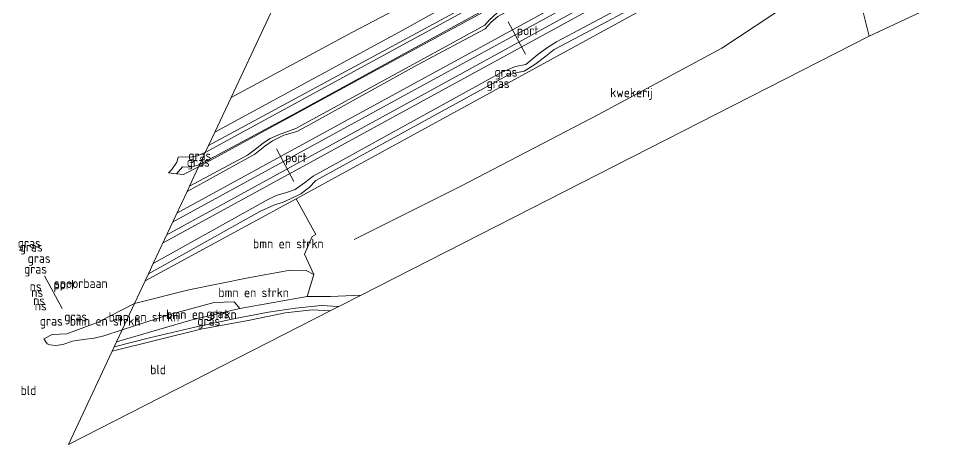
# Model space of a CAD drawing. Extents: x 253736 to 255979, y 477184 to 479215.
# Drawn here: x 253735.8 to 253982.6, y 477183.6 to 477296.5 of the extents above; entities that cross this region are included whole.
import ezdxf
from ezdxf.enums import TextEntityAlignment as Align

# ---------------------------------------------------------------- set-up
doc = ezdxf.new("R2010")
doc.units = 0
for name, color, linetype, lineweight in [('af-bs-rasterhekwerk', 8, 'hekwerk', 18), ('bp-b5-bomenstruiken', 8, 'Continuous', 18), ('bp-b5-grasland', 8, 'Continuous', 18), ('bw-bs-portaal', 8, 'Continuous', 18), ('gw-bs-insteekwatergang', 8, 'Continuous', 18), ('gw-bs-kruinlijn', 8, 'Continuous', 18), ('gw-bs-teenlijn', 8, 'Continuous', 18), ('kd-bs-opnamedtmgrens', 8, 'Continuous', 18), ('og-b5-grond_ingericht', 8, 'Continuous', 18), ('og-b5-spoor', 8, 'Continuous', 18), ('og-b5-water', 8, 'Continuous', 18), ('og-bs-hoogtelijn', 8, 'Continuous', 18), ('og-bs-hulpgeometrie', 8, 'Continuous', 18), ('og-bs-spoor', 8, 'Continuous', 18), ('og-bs-terreinafscheiding', 8, 'Continuous', 18), ('wh-bs-greppel', 8, 'greppel', 18), ('wh-bs-waterlijn', 8, 'Continuous', 18)]:
    doc.layers.add(name, color=color, linetype=linetype, lineweight=lineweight)
doc.styles.add('rtw_iso', font='isocp.shx')
doc.linetypes.add('greppel', pattern='A,25.5,-0.01,[14,RTW.shx,S=1,R=0,X=0,Y=0],1,[14,RTW.shx,S=1,R=0,X=0,Y=0],1,[14,RTW.shx,S=1,R=0,X=0,Y=0],1,[14,RTW.shx,S=1,R=0,X=0,Y=0],1,[14,RTW.shx,S=1,R=0,X=0,Y=0],0.5,-0.01', length=30.02)
doc.linetypes.add('hekwerk', pattern='A,7,-1.5,[1,RTW.shx,S=0.75,R=0,X=0,Y=0],-1.5', length=10)

# ---------------------------------------------------------------- blocks, each defined once
blk = doc.blocks.new('dtbattr-r')
at = {"style": 'rtw_iso'}
blk.add_attdef('TAG', text='', height=2.5, dxfattribs=at).set_placement((0, 0), align=Align.MIDDLE_CENTER)
blk = doc.blocks.new('dtbattr-l')
at = {"style": 'rtw_iso'}
blk.add_attdef('TAG', (0, 0), '', height=2.5, dxfattribs=at)

msp = doc.modelspace()

# ---------------------------------------------------------------- linework, layer by layer
at = {"layer": 'af-bs-rasterhekwerk'}
for points in [[(253783.571, 477257.226, 22.405), (253829.029, 477281.98, 22.309), (253871.644, 477305.158, 22.516), (253907.737, 477324.75, 22.543), (253938.924, 477341.543, 22.771), (253951.711, 477348.529, 22.795), (253955.873, 477350.803, 22.804), (253956.536, 477351.799, 22.873), (253957.61, 477353.394, 22.339), (253960.632, 477357.933, 23.614), (253961.123, 477358.694, 23.773)], [(253957.746, 477307.188, 22.744), (253960.917, 477294.677, 22.711)], [(253960.917, 477294.677, 22.711), (253961.565, 477291.921, 22.744)]]:
    msp.add_polyline3d(points, dxfattribs=at)
at = {"layer": 'bp-b5-bomenstruiken'}
msp.add_polyline3d([(253858.404, 477310.788, 22.612), (253824.429, 477292.936, 22.336), (253792.197, 477275.601, 22.402), (253802.824, 477298.241, 22.576)], dxfattribs=at)
for points in [[(253814.177, 477228.631, 22.981), (253812.151, 477229.744, 22.879), (253807.875, 477229.794, 22.846), (253796.711, 477227.813, 22.843), (253780.966, 477224.57, 22.633), (253766.566, 477220.998, 22.774), (253769.371, 477226.974, 22.384), (253809.509, 477248.772, 22.819), (253814.735, 477239.259, 22.96), (253813.713, 477238.717, 22.942), (253811.716, 477234.098, 22.945)], [(253814.177, 477228.631, 22.981), (253812.427, 477222.831, 22.258), (253794.543, 477219.618, 22.243), (253793.003, 477221.452, 22.174), (253787.735, 477221.246, 22.075), (253775.603, 477217.99, 21.97), (253763.297, 477214.034, 21.889), (253766.566, 477220.998, 22.774), (253780.966, 477224.57, 22.633), (253796.711, 477227.813, 22.843), (253807.875, 477229.794, 22.846), (253812.151, 477229.744, 22.879)], [(253763.297, 477214.034, 21.889), (253758.406, 477212.399, 21.991), (253755.811, 477211.795, 22.06), (253752.884, 477211.403, 22.048), (253750.113, 477210.948, 22.069), (253747.508, 477210.08, 22.111), (253745.681, 477209.865, 22.165), (253744.074, 477209.981, 22.222), (253743.373, 477210.265, 22.252), (253742.488, 477211.586, 22.351), (253744.739, 477212.723, 22.582), (253748.557, 477212.943, 22.657), (253756.952, 477215.989, 22.801), (253766.566, 477220.998, 22.774)], [(253794.543, 477219.618, 22.243), (253781.548, 477216.554, 22.051), (253761.783, 477210.809, 21.847), (253763.297, 477214.034, 21.889), (253775.603, 477217.99, 21.97), (253787.735, 477221.246, 22.075), (253793.003, 477221.452, 22.174)]]:
    msp.add_polyline3d(points, close=True, dxfattribs=at)
at = {"layer": 'bp-b5-grasland'}
for points in [[(253956.536, 477351.799, 22.873), (253955.391, 477351.177, 22.732), (253939.483, 477342.466, 22.657), (253911.416, 477327.033, 22.492), (253874.954, 477307.488, 22.396), (253843.895, 477290.393, 22.405), (253809.625, 477271.65, 22.423), (253783.875, 477257.873, 22.454), (253785.352, 477261.019, 20.722), (253816.964, 477278.291, 20.722), (253855.506, 477299.237, 20.716), (253897.19, 477322.057, 20.716), (253950.683, 477351.104, 20.716), (253952.075, 477351.942, 20.716), (253953.181, 477352.738, 20.716), (253955.228, 477352.537, 22.123), (253957.61, 477353.394, 22.339)], [(253783.571, 477257.226, 22.405), (253783.875, 477257.873, 22.454), (253809.625, 477271.65, 22.423), (253843.895, 477290.393, 22.405), (253874.954, 477307.488, 22.396), (253911.416, 477327.033, 22.492), (253939.483, 477342.466, 22.657), (253955.391, 477351.177, 22.732), (253956.536, 477351.799, 22.873), (253955.873, 477350.803, 22.804), (253951.711, 477348.529, 22.795), (253938.924, 477341.543, 22.771), (253907.737, 477324.75, 22.543), (253871.644, 477305.158, 22.516), (253829.029, 477281.98, 22.309)], [(253783.875, 477257.873, 22.454), (253781.684, 477257.111, 22.459), (253779.273, 477257.263, 22.462), (253777.735, 477255.406, 22.444), (253775.621, 477255.62, 21.487), (253776.51, 477256.542, 21.577), (253777.779, 477258.447, 21.442), (253778.111, 477259.825, 20.71), (253779.343, 477259.894, 20.722), (253781.378, 477259.812, 20.719), (253783.262, 477260.156, 20.716), (253785.352, 477261.019, 20.722)], [(253783.571, 477257.226, 22.405), (253779.532, 477255.217, 22.459), (253777.735, 477255.406, 22.444), (253779.273, 477257.263, 22.462), (253781.684, 477257.111, 22.459), (253783.875, 477257.873, 22.454)], [(253820.809, 477220.194, 21.148), (253816.125, 477220.414, 21.241), (253809.284, 477219.779, 21.316), (253802.116, 477218.703, 21.325), (253793.317, 477216.975, 21.352), (253782.562, 477214.682, 21.409), (253770.515, 477211.915, 21.454), (253761.164, 477209.49, 21.526), (253761.783, 477210.809, 21.847), (253781.548, 477216.554, 22.051), (253794.543, 477219.618, 22.243), (253812.427, 477222.831, 22.258), (253818.615, 477222.869, 22.693), (253826.745, 477223.219, 22.9)], [(253820.809, 477220.194, 21.148), (253819.221, 477219.384, 21.839), (253818.459, 477218.995, 21.788), (253813.713, 477219.332, 21.745), (253806.557, 477218.463, 21.742), (253797.183, 477216.567, 21.733), (253784.142, 477214.138, 21.742), (253760.602, 477208.294, 21.772), (253761.164, 477209.49, 21.526), (253770.515, 477211.915, 21.454), (253782.562, 477214.682, 21.409), (253793.317, 477216.975, 21.352), (253802.116, 477218.703, 21.325), (253809.284, 477219.779, 21.316), (253816.125, 477220.414, 21.241)]]:
    msp.add_polyline3d(points, close=True, dxfattribs=at)
for points in [[(253952.725, 477327.042, 23.101), (253884.626, 477289.799, 22.576), (253809.509, 477248.772, 22.819), (253769.371, 477226.974, 22.384), (253770.238, 477228.822, 22.396), (253799.858, 477245.412, 22.537), (253803.568, 477247.033, 22.639), (253806.054, 477247.851, 22.654), (253807.94, 477248.73, 22.702), (253810.684, 477250.111, 22.741), (253812.897, 477251.75, 22.663), (253814.687, 477253.583, 22.549), (253834.485, 477264.509, 22.657), (253865.673, 477281.533, 22.699), (253867.792, 477282.171, 22.786), (253870.037, 477282.599, 22.87), (253872.858, 477284.338, 22.816), (253875.739, 477286.601, 22.66), (253877.984, 477288.378, 22.597), (253884.865, 477292.005, 22.699), (253921.492, 477311.544, 22.906)], [(253921.492, 477311.544, 22.906), (253884.865, 477292.005, 22.699), (253877.984, 477288.378, 22.597), (253875.739, 477286.601, 22.66), (253872.858, 477284.338, 22.816), (253870.037, 477282.599, 22.87), (253867.792, 477282.171, 22.786), (253865.673, 477281.533, 22.699), (253834.485, 477264.509, 22.657), (253814.687, 477253.583, 22.549), (253812.897, 477251.75, 22.663), (253810.684, 477250.111, 22.741), (253807.94, 477248.73, 22.702), (253806.054, 477247.851, 22.654), (253803.568, 477247.033, 22.639), (253799.858, 477245.412, 22.537), (253770.238, 477228.822, 22.396), (253771.544, 477231.603, 22.894), (253801.533, 477248.334, 23.071), (253804.125, 477249.642, 23.071), (253806.907, 477250.409, 23.092), (253809.212, 477251.194, 23.104), (253811.667, 477252.955, 23.056), (253813.983, 477254.797, 23.053), (253859.77, 477279.957, 23.197), (253864.231, 477282.393, 23.197), (253867.662, 477283.82, 23.215), (253870.417, 477284.369, 23.215), (253873.669, 477287.003, 23.182), (253876.235, 477288.847, 23.164), (253878.604, 477290.367, 23.152), (253922.918, 477313.956, 23.32)], [(253856.797, 477301.004, 20.656), (253786.216, 477262.859, 20.704), (253787.885, 477266.415, 22.216), (253837.585, 477293.37, 22.231), (253869.061, 477310.908, 22.453)], [(253869.061, 477310.908, 22.453), (253837.585, 477293.37, 22.231), (253787.885, 477266.415, 22.216), (253792.197, 477275.601, 22.402), (253824.429, 477292.936, 22.336), (253858.404, 477310.788, 22.612)], [(253862.921, 477298.133, 22.516), (253860.7, 477296.163, 22.567), (253859.599, 477294.795, 22.618), (253811.923, 477268.809, 22.537), (253809.382, 477267.432, 22.513), (253805.195, 477265.933, 22.435), (253802.6, 477264.756, 22.423), (253800.76, 477263.629, 22.432), (253798.661, 477261.938, 22.501), (253796.541, 477260.34, 22.504), (253781.16, 477252.088, 22.504), (253783.571, 477257.226, 22.405), (253829.029, 477281.98, 22.309), (253871.644, 477305.158, 22.516)], [(253863.012, 477297.138, 23.119), (253861.276, 477295.606, 23.125), (253859.601, 477293.813, 23.128), (253841.693, 477284.301, 23.107), (253812.446, 477268.081, 23.005), (253809.63, 477266.638, 22.96), (253806.201, 477265.597, 22.954), (253803.207, 477264.132, 22.924), (253801.143, 477262.739, 22.93), (253798.527, 477260.621, 22.939), (253780.514, 477250.711, 22.964), (253781.16, 477252.088, 22.504), (253796.541, 477260.34, 22.504), (253798.661, 477261.938, 22.501), (253800.76, 477263.629, 22.432), (253802.6, 477264.756, 22.423), (253805.195, 477265.933, 22.435), (253809.382, 477267.432, 22.513), (253811.923, 477268.809, 22.537), (253859.599, 477294.795, 22.618), (253860.7, 477296.163, 22.567), (253862.921, 477298.133, 22.516)]]:
    msp.add_polyline3d(points, dxfattribs=at)
at = {"layer": 'bw-bs-portaal'}
for points in [[(253870.371, 477287.074, 31.609), (253865.788, 477295.69, 31.612)], [(253808.817, 477253.362, 31.537), (253804.248, 477261.984, 31.522)], [(253747.368, 477219.681, 31.483), (253742.703, 477228.28, 31.474)]]:
    msp.add_polyline3d(points, dxfattribs=at)
at = {"layer": 'gw-bs-insteekwatergang'}
for points in [[(253783.875, 477257.873, 22.454), (253809.625, 477271.65, 22.423), (253843.895, 477290.393, 22.405), (253874.954, 477307.488, 22.396), (253911.416, 477327.033, 22.492), (253939.483, 477342.466, 22.657), (253955.391, 477351.177, 22.732), (253956.536, 477351.799, 22.873), (253964.109, 477355.794, 22.969), (253998.862, 477374.981, 23.065), (254034.38, 477394.126, 23.23), (254067.825, 477412.505, 23.251)], [(253869.061, 477310.908, 22.453), (253837.585, 477293.37, 22.231), (253787.885, 477266.415, 22.216)], [(253826.745, 477223.219, 22.9), (253818.615, 477222.869, 22.693), (253812.427, 477222.831, 22.258), (253794.543, 477219.618, 22.243), (253781.548, 477216.554, 22.051), (253761.783, 477210.809, 21.847)], [(253760.602, 477208.294, 21.772), (253784.142, 477214.138, 21.742), (253797.183, 477216.567, 21.733), (253806.557, 477218.463, 21.742), (253813.713, 477219.332, 21.745), (253818.459, 477218.995, 21.788)]]:
    msp.add_polyline3d(points, dxfattribs=at)
at = {"layer": 'gw-bs-kruinlijn'}
for points in [[(253780.514, 477250.711, 22.964), (253798.527, 477260.621, 22.939), (253801.143, 477262.739, 22.93), (253803.207, 477264.132, 22.924), (253806.201, 477265.597, 22.954), (253809.63, 477266.638, 22.96), (253812.446, 477268.081, 23.005), (253841.693, 477284.301, 23.107), (253859.601, 477293.813, 23.128), (253861.276, 477295.606, 23.125), (253863.012, 477297.138, 23.119), (253866.554, 477299.078, 23.119), (253870.138, 477300.001, 23.119), (253873.578, 477301.592, 23.122), (253921.61, 477328.038, 23.284), (253922.796, 477329.102, 23.275), (253925.5, 477331.188, 23.32), (253927.832, 477332.311, 23.344), (253931.352, 477333.22, 23.317), (253934.253, 477334.555, 23.305), (253981.094, 477360.548, 23.56), (253983.743, 477362.255, 23.563)], [(253954.404, 477331.998, 23.407), (253938.681, 477322.883, 23.308), (253935.332, 477320.698, 23.326), (253934.02, 477319.543, 23.344), (253932.538, 477318.614, 23.38), (253930.575, 477317.914, 23.38), (253928.29, 477317.217, 23.332), (253922.918, 477313.956, 23.32), (253878.604, 477290.367, 23.152), (253876.235, 477288.847, 23.164), (253873.669, 477287.003, 23.182), (253870.417, 477284.369, 23.215), (253867.662, 477283.82, 23.215), (253864.231, 477282.393, 23.197), (253859.77, 477279.957, 23.197), (253813.983, 477254.797, 23.053), (253811.667, 477252.955, 23.056), (253809.212, 477251.194, 23.104), (253806.907, 477250.409, 23.092), (253804.125, 477249.642, 23.071), (253801.533, 477248.334, 23.071), (253771.544, 477231.603, 22.894)], [(253814.177, 477228.631, 22.981), (253812.151, 477229.744, 22.879), (253807.875, 477229.794, 22.846), (253796.711, 477227.813, 22.843), (253780.966, 477224.57, 22.633), (253766.566, 477220.998, 22.774)], [(253766.566, 477220.998, 22.774), (253756.952, 477215.989, 22.801), (253748.557, 477212.943, 22.657), (253744.739, 477212.723, 22.582), (253742.488, 477211.586, 22.351)]]:
    msp.add_polyline3d(points, dxfattribs=at)
at = {"layer": 'gw-bs-teenlijn'}
for points in [[(253954.404, 477331.998, 23.407), (253949.496, 477327.826, 23.038), (253936.695, 477319.28, 22.87), (253934.104, 477317.525, 22.909), (253931.047, 477315.988, 22.909), (253926.816, 477314.123, 22.906), (253921.492, 477311.544, 22.906), (253884.865, 477292.005, 22.699), (253877.984, 477288.378, 22.597), (253875.739, 477286.601, 22.66), (253872.858, 477284.338, 22.816), (253870.037, 477282.599, 22.87), (253867.792, 477282.171, 22.786), (253865.673, 477281.533, 22.699), (253834.485, 477264.509, 22.657), (253814.687, 477253.583, 22.549), (253812.897, 477251.75, 22.663), (253810.684, 477250.111, 22.741), (253807.94, 477248.73, 22.702), (253806.054, 477247.851, 22.654), (253803.568, 477247.033, 22.639), (253799.858, 477245.412, 22.537), (253770.238, 477228.822, 22.396)], [(253781.16, 477252.088, 22.504), (253796.541, 477260.34, 22.504), (253798.661, 477261.938, 22.501), (253800.76, 477263.629, 22.432), (253802.6, 477264.756, 22.423), (253805.195, 477265.933, 22.435), (253809.382, 477267.432, 22.513), (253811.923, 477268.809, 22.537), (253859.599, 477294.795, 22.618), (253860.7, 477296.163, 22.567), (253862.921, 477298.133, 22.516)], [(253763.297, 477214.034, 21.889), (253775.603, 477217.99, 21.97), (253787.735, 477221.246, 22.075), (253793.003, 477221.452, 22.174)], [(253793.003, 477221.452, 22.174), (253794.543, 477219.618, 22.243)], [(253763.297, 477214.034, 21.889), (253758.406, 477212.399, 21.991), (253755.811, 477211.795, 22.06), (253752.884, 477211.403, 22.048), (253750.113, 477210.948, 22.069), (253747.508, 477210.08, 22.111), (253745.681, 477209.865, 22.165), (253744.074, 477209.981, 22.222), (253743.373, 477210.265, 22.252), (253742.488, 477211.586, 22.351)]]:
    msp.add_polyline3d(points, dxfattribs=at)
at = {"layer": 'kd-bs-opnamedtmgrens'}
msp.add_polyline3d([(254114.966, 477360.903, 23.654), (254080.381, 477346.188, 23.272), (254049.057, 477332.86, 23.362), (253961.565, 477291.921, 22.744), (253826.745, 477223.219, 22.9), (253820.809, 477220.194, 21.148), (253819.221, 477219.384, 21.839), (253818.459, 477218.995, 21.788), (253749.015, 477183.608, 21.925)], dxfattribs=at)
at = {"layer": 'og-b5-grond_ingericht'}
for points in [[(253961.565, 477291.921, 22.744), (253960.917, 477294.677, 22.711), (253957.746, 477307.188, 22.744), (253977.722, 477312.257, 23.017), (254016.132, 477321.45, 23.392), (254019.451, 477324.781, 23.464), (254049.057, 477332.86, 23.362)], [(253957.746, 477307.188, 22.744), (253960.917, 477294.677, 22.711), (253961.565, 477291.921, 22.744), (253826.745, 477223.219, 22.9), (253818.615, 477222.869, 22.693), (253812.427, 477222.831, 22.258), (253814.177, 477228.631, 22.981), (253811.716, 477234.098, 22.945), (253813.713, 477238.717, 22.942), (253814.735, 477239.259, 22.96), (253809.509, 477248.772, 22.819), (253884.626, 477289.799, 22.576), (253952.725, 477327.042, 23.101)], [(253818.459, 477218.995, 21.788), (253749.015, 477183.608, 21.925), (253760.602, 477208.294, 21.772), (253784.142, 477214.138, 21.742), (253797.183, 477216.567, 21.733), (253806.557, 477218.463, 21.742), (253813.713, 477219.332, 21.745)]]:
    msp.add_polyline3d(points, close=True, dxfattribs=at)
at = {"layer": 'og-b5-spoor'}
msp.add_polyline3d([(253922.918, 477313.956, 23.32), (253878.604, 477290.367, 23.152), (253876.235, 477288.847, 23.164), (253873.669, 477287.003, 23.182), (253870.417, 477284.369, 23.215), (253867.662, 477283.82, 23.215), (253864.231, 477282.393, 23.197), (253859.77, 477279.957, 23.197), (253813.983, 477254.797, 23.053), (253811.667, 477252.955, 23.056), (253809.212, 477251.194, 23.104), (253806.907, 477250.409, 23.092), (253804.125, 477249.642, 23.071), (253801.533, 477248.334, 23.071), (253771.544, 477231.603, 22.894), (253780.514, 477250.711, 22.964), (253798.527, 477260.621, 22.939), (253801.143, 477262.739, 22.93), (253803.207, 477264.132, 22.924), (253806.201, 477265.597, 22.954), (253809.63, 477266.638, 22.96), (253812.446, 477268.081, 23.005), (253841.693, 477284.301, 23.107), (253859.601, 477293.813, 23.128), (253861.276, 477295.606, 23.125), (253863.012, 477297.138, 23.119)], dxfattribs=at)
at = {"layer": 'og-b5-water'}
msp.add_polyline3d([(253855.506, 477299.237, 20.716), (253816.964, 477278.291, 20.722), (253785.352, 477261.019, 20.722), (253786.216, 477262.859, 20.704), (253856.797, 477301.004, 20.656)], dxfattribs=at)
at = {"layer": 'og-bs-hoogtelijn'}
msp.add_polyline3d([(253940.431, 477300.527, 23.002), (253922.497, 477288.677, 23.275), (253889.691, 477271.108, 22.906), (253853.22, 477252.1, 23.158), (253824.893, 477237.94, 23.167)], dxfattribs=at)
at = {"layer": 'og-bs-hulpgeometrie'}
msp.add_polyline3d([(253749.015, 477183.608, 21.925), (253760.602, 477208.294, 21.772), (253761.164, 477209.49, 21.526), (253761.783, 477210.809, 21.847), (253763.297, 477214.034, 21.889), (253766.566, 477220.998, 22.774), (253769.371, 477226.974, 22.384), (253770.238, 477228.822, 22.396), (253771.544, 477231.603, 22.894), (253780.514, 477250.711, 22.964), (253781.16, 477252.088, 22.504), (253783.571, 477257.226, 22.405), (253783.875, 477257.873, 22.454), (253785.352, 477261.019, 20.722), (253786.216, 477262.859, 20.704), (253787.885, 477266.415, 22.216), (253792.197, 477275.601, 22.402), (253802.824, 477298.241, 22.576)], dxfattribs=at)
at = {"layer": 'og-bs-spoor'}
for points in [[(253776.682, 477242.549, 23.44), (253835.397, 477274.673, 23.47), (253905.709, 477313.149, 23.617), (253976.51, 477351.951, 23.794), (254049.126, 477391.781, 23.962), (254074.185, 477405.543, 23.929)], [(253777.821, 477244.975, 23.425), (253828.121, 477272.404, 23.407), (253873.673, 477297.326, 23.506), (253923.335, 477324.502, 23.629), (253997.364, 477365.115, 23.854), (254063.704, 477401.471, 23.962), (254073.194, 477406.628, 23.932)], [(253774.138, 477237.049, 23.378), (253855.785, 477281.628, 23.44), (253928.683, 477321.547, 23.647), (254010.772, 477366.537, 23.788), (254076.798, 477402.683, 23.896)], [(253775.143, 477239.217, 23.399), (253841.789, 477275.66, 23.437), (253917.164, 477317, 23.614), (254006.039, 477365.616, 23.815), (254075.759, 477403.82, 23.932)]]:
    msp.add_polyline3d(points, dxfattribs=at)
at = {"layer": 'og-bs-terreinafscheiding'}
for points in [[(253792.197, 477275.601, 22.402), (253824.429, 477292.936, 22.336), (253858.404, 477310.788, 22.612), (253891.345, 477330.383, 22.798), (253924.018, 477348.372, 23.29), (253945.096, 477361.216, 23.515), (253948.133, 477392.222, 23.563), (253949.661, 477409.929, 23.611), (253951.511, 477423.769, 23.494), (253952.853, 477433.534, 22.927), (253954.969, 477444.984, 22.885), (253957.102, 477453.442, 22.834), (253958.202, 477457.297, 22.792), (253958.94, 477459.45, 22.744), (253960.027, 477461.718, 22.738), (253961.771, 477464.065, 22.726), (253964.096, 477466.787, 22.693), (253966.091, 477468.974, 22.693), (253967.896, 477470.873, 22.711), (253972.939, 477475.466, 22.726), (253979.233, 477480.895, 22.726), (253987.955, 477487.759, 22.756), (253994.768, 477492.476, 22.756)], [(253809.509, 477248.772, 22.819), (253884.626, 477289.799, 22.576), (253952.725, 477327.042, 23.101)], [(253769.371, 477226.974, 22.384), (253809.509, 477248.772, 22.819), (253814.735, 477239.259, 22.96), (253813.713, 477238.717, 22.942), (253811.716, 477234.098, 22.945), (253814.177, 477228.631, 22.981), (253812.427, 477222.831, 22.258)]]:
    msp.add_polyline3d(points, dxfattribs=at)
at = {"layer": 'wh-bs-greppel'}
msp.add_polyline3d([(253761.164, 477209.49, 21.526), (253770.515, 477211.915, 21.454), (253782.562, 477214.682, 21.409), (253793.317, 477216.975, 21.352), (253802.116, 477218.703, 21.325), (253809.284, 477219.779, 21.316), (253816.125, 477220.414, 21.241), (253820.809, 477220.194, 21.148)], dxfattribs=at)
at = {"layer": 'wh-bs-waterlijn'}
for points in [[(253856.797, 477301.004, 20.656), (253786.216, 477262.859, 20.704)], [(253785.352, 477261.019, 20.722), (253816.964, 477278.291, 20.722), (253855.506, 477299.237, 20.716)]]:
    msp.add_polyline3d(points, dxfattribs=at)

# ---------------------------------------------------------------- block references
at = {"layer": 'bp-b5-bomenstruiken'}
ref = msp.add_blockref('dtbattr-r', (253798, 477234.875, 22.83225), dxfattribs=at)
ref.add_attrib('TAG', 'bmn en strkn', dxfattribs={"layer": '0', "height": 2.5, "style": 'rtw_iso'}).set_placement((253798, 477234.875, 22.83225), align=Align.BOTTOM_LEFT)
ref = msp.add_blockref('dtbattr-r', (253788.796875, 477221.90625, 22.503538), dxfattribs=at)
ref.add_attrib('TAG', 'bmn en strkn', dxfattribs={"layer": '0', "height": 2.5, "style": 'rtw_iso'}).set_placement((253788.796875, 477221.90625, 22.503538), align=Align.BOTTOM_LEFT)
ref = msp.add_blockref('dtbattr-r', (253774.953125, 477216.125, 22.0615), dxfattribs=at)
ref.add_attrib('TAG', 'bmn en strkn', dxfattribs={"layer": '0', "height": 2.5, "style": 'rtw_iso'}).set_placement((253774.953125, 477216.125, 22.0615), align=Align.BOTTOM_LEFT)
ref = msp.add_blockref('dtbattr-r', (253749.367188, 477214.34375, 22.2465), dxfattribs=at)
ref.add_attrib('TAG', 'bmn en strkn', dxfattribs={"layer": '0', "height": 2.5, "style": 'rtw_iso'}).set_placement((253749.367188, 477214.34375, 22.2465), align=Align.BOTTOM_LEFT)
ref = msp.add_blockref('dtbattr-r', (253759.6875, 477215.4375, 22.2574), dxfattribs=at)
ref.add_attrib('TAG', 'bmn en strkn', dxfattribs={"layer": '0', "height": 2.5, "style": 'rtw_iso'}).set_placement((253759.6875, 477215.4375, 22.2574), align=Align.BOTTOM_LEFT)
at = {"layer": 'bp-b5-grasland'}
ref = msp.add_blockref('dtbattr-r', (253862.101562, 477280.40625, 22.971133), dxfattribs=at)
ref.add_attrib('TAG', 'gras', dxfattribs={"layer": '0', "height": 2.5, "style": 'rtw_iso'}).set_placement((253862.101562, 477280.40625, 22.971133), align=Align.BOTTOM_LEFT)
ref = msp.add_blockref('dtbattr-r', (253860.007812, 477277.40625, 22.747556), dxfattribs=at)
ref.add_attrib('TAG', 'gras', dxfattribs={"layer": '0', "height": 2.5, "style": 'rtw_iso'}).set_placement((253860.007812, 477277.40625, 22.747556), align=Align.BOTTOM_LEFT)
ref = msp.add_blockref('dtbattr-r', (253780.4375, 477256.53125, 22.441143), dxfattribs=at)
ref.add_attrib('TAG', 'gras', dxfattribs={"layer": '0', "height": 2.5, "style": 'rtw_iso'}).set_placement((253780.4375, 477256.53125, 22.441143), align=Align.BOTTOM_LEFT)
ref = msp.add_blockref('dtbattr-r', (253780.828125, 477258.21875, 21.566769), dxfattribs=at)
ref.add_attrib('TAG', 'gras', dxfattribs={"layer": '0', "height": 2.5, "style": 'rtw_iso'}).set_placement((253780.828125, 477258.21875, 21.566769), align=Align.BOTTOM_LEFT)
ref = msp.add_blockref('dtbattr-r', (253735.578125, 477235.03125, 22.336231), dxfattribs=at)
ref.add_attrib('TAG', 'gras', dxfattribs={"layer": '0', "height": 2.5, "style": 'rtw_iso'}).set_placement((253735.578125, 477235.03125, 22.336231), align=Align.BOTTOM_LEFT)
ref = msp.add_blockref('dtbattr-r', (253736.0625, 477234, 21.76205), dxfattribs=at)
ref.add_attrib('TAG', 'gras', dxfattribs={"layer": '0', "height": 2.5, "style": 'rtw_iso'}).set_placement((253736.0625, 477234, 21.76205), align=Align.BOTTOM_LEFT)
ref = msp.add_blockref('dtbattr-r', (253738.179688, 477231, 22.375806), dxfattribs=at)
ref.add_attrib('TAG', 'gras', dxfattribs={"layer": '0', "height": 2.5, "style": 'rtw_iso'}).set_placement((253738.179688, 477231, 22.375806), align=Align.BOTTOM_LEFT)
ref = msp.add_blockref('dtbattr-r', (253737.234375, 477228.15625, 22.6235), dxfattribs=at)
ref.add_attrib('TAG', 'gras', dxfattribs={"layer": '0', "height": 2.5, "style": 'rtw_iso'}).set_placement((253737.234375, 477228.15625, 22.6235), align=Align.BOTTOM_LEFT)
ref = msp.add_blockref('dtbattr-r', (253741.414062, 477214.34375, 22.51624), dxfattribs=at)
ref.add_attrib('TAG', 'gras', dxfattribs={"layer": '0', "height": 2.5, "style": 'rtw_iso'}).set_placement((253741.414062, 477214.34375, 22.51624), align=Align.BOTTOM_LEFT)
ref = msp.add_blockref('dtbattr-r', (253747.898438, 477215.5, 22.361875), dxfattribs=at)
ref.add_attrib('TAG', 'gras', dxfattribs={"layer": '0', "height": 2.5, "style": 'rtw_iso'}).set_placement((253747.898438, 477215.5, 22.361875), align=Align.BOTTOM_LEFT)
ref = msp.add_blockref('dtbattr-r', (253783.21875, 477214.34375, 21.5175), dxfattribs=at)
ref.add_attrib('TAG', 'gras', dxfattribs={"layer": '0', "height": 2.5, "style": 'rtw_iso'}).set_placement((253783.21875, 477214.34375, 21.5175), align=Align.BOTTOM_LEFT)
ref = msp.add_blockref('dtbattr-r', (253785.632812, 477216.34375, 21.7274), dxfattribs=at)
ref.add_attrib('TAG', 'gras', dxfattribs={"layer": '0', "height": 2.5, "style": 'rtw_iso'}).set_placement((253785.632812, 477216.34375, 21.7274), align=Align.BOTTOM_LEFT)
at = {"layer": 'bw-bs-portaal'}
ref = msp.add_blockref('dtbattr-l', (253868.067985, 477291.403648, 31.610508), dxfattribs=at)
ref.add_attrib('TAG', 'port', dxfattribs={"layer": '0', "height": 2.5, "style": 'rtw_iso'}).set_placement((253868.067985, 477291.403648, 31.610508), align=Align.BOTTOM_LEFT)
ref = msp.add_blockref('dtbattr-l', (253806.52102, 477257.694663, 31.529462), dxfattribs=at)
ref.add_attrib('TAG', 'port', dxfattribs={"layer": '0', "height": 2.5, "style": 'rtw_iso'}).set_placement((253806.52102, 477257.694663, 31.529462), align=Align.BOTTOM_LEFT)
ref = msp.add_blockref('dtbattr-l', (253745.023779, 477224.002106, 31.478477), dxfattribs=at)
ref.add_attrib('TAG', 'port', dxfattribs={"layer": '0', "height": 2.5, "style": 'rtw_iso'}).set_placement((253745.023779, 477224.002106, 31.478477), align=Align.BOTTOM_LEFT)
at = {"layer": 'og-b5-grond_ingericht'}
ref = msp.add_blockref('dtbattr-r', (253892.820312, 477274.9375, 22.794143), dxfattribs=at)
ref.add_attrib('TAG', 'kwekerij', dxfattribs={"layer": '0', "height": 2.5, "style": 'rtw_iso'}).set_placement((253892.820312, 477274.9375, 22.794143), align=Align.BOTTOM_LEFT)
ref = msp.add_blockref('dtbattr-r', (253770.734375, 477201.46875, 21.779375), dxfattribs=at)
ref.add_attrib('TAG', 'bld', dxfattribs={"layer": '0', "height": 2.5, "style": 'rtw_iso'}).set_placement((253770.734375, 477201.46875, 21.779375), align=Align.BOTTOM_LEFT)
ref = msp.add_blockref('dtbattr-r', (253736.320312, 477195.9375, 22.013889), dxfattribs=at)
ref.add_attrib('TAG', 'bld', dxfattribs={"layer": '0', "height": 2.5, "style": 'rtw_iso'}).set_placement((253736.320312, 477195.9375, 22.013889), align=Align.BOTTOM_LEFT)
at = {"layer": 'og-b5-spoor'}
ref = msp.add_blockref('dtbattr-r', (253745.195312, 477224.34375, 22.898739), dxfattribs=at)
ref.add_attrib('TAG', 'spoorbaan', dxfattribs={"layer": '0', "height": 2.5, "style": 'rtw_iso'}).set_placement((253745.195312, 477224.34375, 22.898739), align=Align.BOTTOM_LEFT)
at = {"layer": 'og-bs-spoor'}
ref = msp.add_blockref('dtbattr-l', (253738.769729, 477223.544236, 23.328487), dxfattribs=at)
ref.add_attrib('TAG', 'ns', dxfattribs={"layer": '0', "height": 2.5, "style": 'rtw_iso'}).set_placement((253738.769729, 477223.544236, 23.328487), align=Align.BOTTOM_LEFT)
ref = msp.add_blockref('dtbattr-l', (253739.156523, 477221.982869, 23.346472), dxfattribs=at)
ref.add_attrib('TAG', 'ns', dxfattribs={"layer": '0', "height": 2.5, "style": 'rtw_iso'}).set_placement((253739.156523, 477221.982869, 23.346472), align=Align.BOTTOM_LEFT)
ref = msp.add_blockref('dtbattr-l', (253739.688894, 477219.800477, 23.31792), dxfattribs=at)
ref.add_attrib('TAG', 'ns', dxfattribs={"layer": '0', "height": 2.5, "style": 'rtw_iso'}).set_placement((253739.688894, 477219.800477, 23.31792), align=Align.BOTTOM_LEFT)
ref = msp.add_blockref('dtbattr-l', (253740.101186, 477218.372764, 23.320799), dxfattribs=at)
ref.add_attrib('TAG', 'ns', dxfattribs={"layer": '0', "height": 2.5, "style": 'rtw_iso'}).set_placement((253740.101186, 477218.372764, 23.320799), align=Align.BOTTOM_LEFT)

doc.saveas('drawing.dxf')
